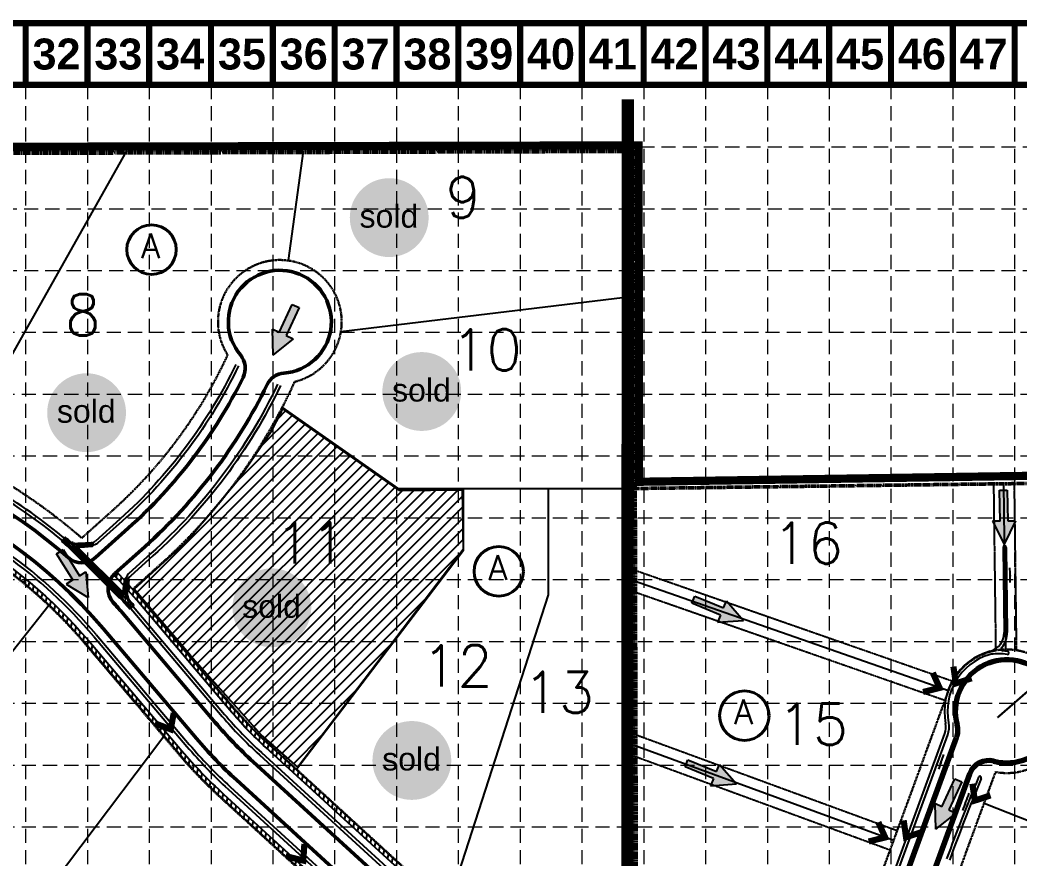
# Model space of a CAD drawing. Header units: inches. Extents: x 8856 to 12702, y 4190 to 6596.
# Drawn here: x 10774 to 11745, y 5782 to 6596 of the extents above; entities that cross this region are included whole.
import ezdxf
from ezdxf.enums import TextEntityAlignment as Align

# ---------------------------------------------------------------- set-up
doc = ezdxf.new("R2010")
doc.units = ezdxf.units.IN
doc.header["$MEASUREMENT"] = 0
for name, pattern in [('ACAD_ISO14W100', [24, 12, -3, 0, -3, 0, -3, 0, -3]), ('CENTER2', [1.125, 0.75, -0.125, 0.125, -0.125]), ('HIDDEN', [0.375, 0.25, -0.125]), ('HIDDEN2', [0.1875, 0.125, -0.0625]), ('PHANTOM2', [1.25, 0.625, -0.125, 0.125, -0.125, 0.125, -0.125])]:
    doc.linetypes.add(name, pattern=pattern)
for name, color, linetype in [('BASE', 7, 'Continuous'), ('GRID', 254, 'HIDDEN'), ('LIMITS OF DISTURBANCE', 1, 'HIDDEN'), ('P-DE', 7, 'HIDDEN2'), ('P-DITCH-BOT', 7, 'Continuous'), ('P-DITCH-BOTOM', 2, 'Continuous'), ('P-DITCH-FLO-ARO', 7, 'ACAD_ISO14W100'), ('P-LOT-IDEN', 2, 'Continuous'), ('P-LOT-LN', 7, 'Continuous'), ('P-LOT-LNS', 150, 'Continuous'), ('P-STM-CL', 7, 'CENTER2'), ('P-SW-CONC', 7, 'Continuous'), ('PHASE LINE', 7, 'Continuous'), ('SILT FENCE', 200, 'Continuous'), ('SODDED LOT', 2, 'Continuous')]:
    doc.layers.add(name, color=color, linetype=linetype)
for name, color, linetype, lineweight in [('block number', 7, 'Continuous', 40), ('BOUNDARY', 150, 'PHANTOM2', 90), ('lot number', 7, 'Continuous', 35), ('P-BNDRY', 5, 'PHANTOM2', 50), ('P-EP', 7, 'Continuous', 50), ('P-PAV', 7, 'Continuous', 70), ('P-RIPRAP', 7, 'Continuous', 30), ('P-ROW', 150, 'PHANTOM2', 30), ('P-STM', 7, 'Continuous', 60)]:
    doc.layers.add(name, color=color, linetype=linetype, lineweight=lineweight)
doc.styles.add('L100', font='simplex', dxfattribs={"height": 10})
doc.styles.add('L120', font='simplex', dxfattribs={"height": 12})
doc.styles.add('L80', font='simplex', dxfattribs={"height": 8})
doc.styles.add('ryland', font='ARIAL.TTF', dxfattribs={"height": 25})
doc.styles.get("Standard").update_dxf_attribs({"font": 'ARIALBD.TTF'})
doc.dimstyles.get("Standard").update_dxf_attribs({"dimtxt": 0.18, "dimasz": 0.18, "dimexe": 0.18, "dimexo": 0.0625, "dimgap": 0.09, "dimtad": 0, "dimtih": 1, "dimtoh": 1, "dimdec": 4, "dimzin": 0, "dimdsep": 46, "dimtxsty": 'Standard', "dimcen": 0.09, "dimadec": 0, "dimazin": 0, "dimtfac": 1, "dimtdec": 4, "dimtofl": 0, "dimtmove": 0, "dimatfit": 3, "dimfxl": 0, "dimtolj": 1, "dimtzin": 0, "dimarcsym": 0})
pattern_1 = [(50, (0, 0), (3.5863009, -0.3137607), [0.375, -4.125]), (355, (0, 0), (-0.6937567, 3.7609607), [0.3, -3.3]), (100.4514, (0.299, -0.026), (2.8925469, 3.4471977), [0.318701, -3.5057106]), (46.1842, (0, 1), (5.3362052, -0.827595), [0.5625, -6.1875]), (96.6356, (0.4447, 0.931), (4.6733135, 4.8705894), [0.4780514, -5.258565]), (351.1842, (0, 1), (4.6733097, 4.870593), [0.45, -4.95]), (21, (0.5, 0.75), (2.98453526, -2.01309445), [0.375, -4.125]), (326, (0.5, 0.75), (1.2165767, 3.6257502), [0.3, -3.3]), (71.4514, (0.7487, 0.5822), (4.2011131, 1.6126525), [0.318701, -3.5057106]), (37.5, (0, 0), (0.06079928, 1.66446927), [0, -3.26, 0, -3.35, 0, -3.3125]), (7.5, (0, 0), (1.31534769, 1.97205856), [0, -1.91, 0, -3.185, 0, -1.2625]), (327.5, (-1.115, 0), (2.66911218, -0.11277436), [0, -1.25, 0, -3.9, 0, -5.175]), (317.5, (-1.615, 0), (2.91593085, 0.5005249), [0, -1.625, 0, -2.59, 0, -3.675])]

# ---------------------------------------------------------------- blocks, each defined once
blk = doc.blocks.new('TF')
for p, q in [((0.1612, 0.0201), (0.1612, 0.0601)), ((0.1612, 0.0601), (0.2812, 0.0001)), ((0.0012, -0.0199), (0.0012, 0.0201)), ((0.0012, 0.0201), (0.1612, 0.0201)), ((0.1612, -0.0599), (0.2812, 0.0001)), ((0.1612, -0.0199), (0.0012, -0.0199)), ((0.1612, -0.0199), (0.1612, -0.0599))]:
    blk.add_line(p, q)
for points in [[(0.1612, -0.0599), (0.1612, 0.0601), (0.2812, 0.0001), (0.1612, 0.0601)], [(0.0012, 0.0201), (0.0012, -0.0199), (0.1612, 0.0201), (0.1612, -0.0199)]]:
    blk.add_solid(points)
blk = doc.blocks.new('arrow')
at = {"xscale": 192.0000000000001, "yscale": 192, "zscale": 192, "rotation": 89.54514789520785}
blk.add_blockref('TF', (-0.41, -54), dxfattribs=at)
blk = doc.blocks.new('Sold')
h = blk.add_hatch(color=7)
h.paths.add_polyline_path([(38.78, 18.77, 1), (0.52, 18.77, 1)])
h.paths.add_polyline_path([(2.42, 10.89), (36.59, 10.89), (36.59, 27.86), (2.42, 27.86)], flags=24)
at = {"layer": 'BASE', "color": 7, "style": 'ryland'}
blk.add_text('sold', height=11.127, dxfattribs=at).set_placement((19.5, 13.9), align=Align.CENTER)

msp = doc.modelspace()

# ---------------------------------------------------------------- hatches: boundary and pattern name
at = {"layer": 'P-RIPRAP'}
h = msp.add_hatch(dxfattribs=at)
h.set_pattern_fill('AR-CONC', color=256, scale=0.5, style=0)
h.set_pattern_definition(pattern_1)
edge = h.paths.add_edge_path()
edge.add_line((10816.27, 6091.74), (10814.68, 6089.82))
edge.add_arc((10483.03, 5690.06), 519.42, 49.10684, 50.32026, ccw=False)
edge.add_line((10823.07, 6082.7), (10828.97, 6076.85))
edge.add_line((10828.97, 6076.85), (10829.67, 6077.56))
edge.add_line((10829.67, 6077.56), (10826.48, 6080.73))
edge.add_line((10826.48, 6080.73), (10828.94, 6083.21))
edge.add_line((10828.94, 6083.21), (10832.14, 6080.04))
edge.add_line((10832.14, 6080.04), (10832.84, 6080.75))
edge.add_line((10832.84, 6080.75), (10830.98, 6082.6))
edge.add_arc((10831.68, 6083.31), 1, 93.96471, 225.19978, ccw=False)
edge.add_line((10831.61, 6084.31), (10836.73, 6084.66))
edge.add_line((10836.73, 6084.66), (10833.06, 6087.92))
edge.add_line((10833.06, 6087.92), (10831.44, 6087.81))
edge.add_arc((10829.13, 6100.1), 12.51, 243.26869, 280.67541, ccw=False)
edge.add_arc((10482.68, 5689.6), 525, 49.51972, 50.3227)
edge.add_line((10817.87, 6093.66), (10816.27, 6091.74))
h = msp.add_hatch(dxfattribs=at)
h.set_pattern_fill('AR-CONC', color=256, scale=0.5, style=0)
h.set_pattern_definition(pattern_1)
edge = h.paths.add_edge_path()
edge.add_line((10875.15, 6046.52), (10874.57, 6041.59))
edge.add_arc((10873.57, 6041.71), 1, 225.19978, 353.27238, ccw=False)
edge.add_line((10872.87, 6041), (10871.33, 6042.53))
edge.add_line((10871.33, 6042.53), (10870.62, 6041.83))
edge.add_line((10870.62, 6041.83), (10873.81, 6038.65))
edge.add_line((10873.81, 6038.65), (10871.35, 6036.17))
edge.add_line((10871.35, 6036.17), (10868.15, 6039.34))
edge.add_line((10868.15, 6039.34), (10867.45, 6038.63))
edge.add_line((10867.45, 6038.63), (10873.43, 6032.69))
edge.add_arc((10548.73, 5746.85), 432.6, 40.17329, 41.3585, ccw=False)
edge.add_line((10879.27, 6025.92), (10880.53, 6024.43))
edge.add_line((10880.53, 6024.43), (10882.44, 6026.05))
edge.add_line((10882.44, 6026.05), (10884.34, 6027.67))
edge.add_line((10884.34, 6027.67), (10883.09, 6029.15))
edge.add_arc((10548.73, 5746.85), 437.6, 40.17401, 40.84454)
edge.add_arc((10891.46, 6039.77), 13.49, 174.85157, 209.93445, ccw=False)
edge.add_line((10878.02, 6040.98), (10878.26, 6043.07))
edge.add_line((10878.26, 6043.07), (10875.15, 6046.52))
at = {"layer": 'P-SW-CONC'}
h = msp.add_hatch(dxfattribs=at)
h.set_pattern_fill('ANSI31', color=256, scale=40, angle=30, style=0)
edge = h.paths.add_edge_path()
edge.add_arc((10482.68, 5689.6), 469.5, 40.29819, 60.02503, ccw=False)
edge.add_line((10840.76, 5993.25), (10931.09, 5886.74))
edge.add_arc((11282.3, 6184.57), 460.5, 220.29819, 227.5663)
edge.add_line((10971.59, 5844.7), (11115.85, 5712.81))
edge.add_arc((11257.89, 5868.17), 210.5, 227.5663, 251.85716)
edge.add_line((11192.34, 5668.13), (11371.97, 5609.27))
edge.add_line((11371.97, 5609.27), (11371.98, 5605.06))
edge.add_line((11371.98, 5605.06), (11191.09, 5664.33))
edge.add_arc((11257.89, 5868.17), 214.5, 227.5663, 251.85716, ccw=False)
edge.add_line((11113.15, 5709.85), (10968.89, 5841.74))
edge.add_arc((11282.3, 6184.57), 464.5, 220.29819, 227.5663, ccw=False)
edge.add_line((10928.03, 5884.15), (10837.71, 5990.67))
edge.add_arc((10482.68, 5689.6), 465.5, 40.29819, 60.86464)
edge.add_line((10709.32, 6096.2), (10717.25, 6096.3))
h = msp.add_hatch(dxfattribs=at)
h.set_pattern_fill('ANSI31', color=256, scale=40, angle=30, style=0)
edge = h.paths.add_edge_path()
edge.add_arc((10482.68, 5689.6), 534.5, 40.29819, 43.90876, ccw=False)
edge.add_line((10890.33, 6035.29), (10980.66, 5928.78))
edge.add_arc((11282.3, 6184.57), 395.5, 220.29819, 227.5663)
edge.add_line((11015.44, 5892.67), (11159.71, 5760.78))
edge.add_arc((11257.89, 5868.17), 145.5, 227.5663, 251.85716)
edge.add_line((11212.58, 5729.9), (11371.74, 5677.75))
edge.add_line((11371.74, 5677.75), (11371.75, 5673.53))
edge.add_line((11371.75, 5673.53), (11211.33, 5726.1))
edge.add_arc((11257.89, 5868.17), 149.5, 227.5663, 251.85716, ccw=False)
edge.add_line((11157.01, 5757.83), (11012.75, 5889.72))
edge.add_arc((11282.3, 6184.57), 399.5, 220.29819, 227.5663, ccw=False)
edge.add_line((10977.61, 5926.19), (10887.28, 6032.71))
edge.add_arc((10482.68, 5689.6), 530.5, 40.29819, 43.91519)
edge.add_arc((10879.49, 6043.94), 20, 131.82446, 137.14012, ccw=False)
edge.add_line((10866.15, 6058.85), (10867.75, 6060.28))
at = {"layer": 'SODDED LOT'}
h = msp.add_hatch(dxfattribs=at)
h.set_pattern_fill('ANSI31', color=256, scale=60, style=0)
h.paths.add_polyline_path([(11028.96, 6218.52), (11141.97, 6139.08), (11203.26, 6140.04), (11204.22, 6082.14), (11043.79, 5870.88), (11008.26, 5902.18), (10939.6, 5979.22), (10884.79, 6043.62), (10935.38, 6089.37), (10986.05, 6149.85), (11018.58, 6197.4), (11027.61, 6214.85)])

# ---------------------------------------------------------------- linework, layer by layer
at = {"layer": 'BASE', "const_width": 6}
for points in [[(8859.45, 4192.81), (12699.45, 4192.81), (12699.45, 6592.81), (8859.45, 6592.81)], [(8919.32, 4252.79), (12639.62, 4252.69), (12639.54, 6532.84), (8920.07, 6532.91)]]:
    msp.add_lwpolyline(points, close=True, dxfattribs=at)
for points in [[(10779.45, 6532.81), (10779.45, 6592.81)], [(10839.45, 6532.81), (10839.45, 6592.81)], [(10899.45, 6532.81), (10899.45, 6592.81)], [(10959.45, 6532.81), (10959.45, 6592.81)], [(11019.45, 6532.81), (11019.45, 6592.81)], [(11079.45, 6532.81), (11079.45, 6592.81)], [(11139.45, 6532.81), (11139.45, 6592.81)], [(11199.45, 6532.81), (11199.45, 6592.81)], [(11259.45, 6532.81), (11259.45, 6592.81)], [(11319.45, 6532.81), (11319.45, 6592.81)], [(11379.45, 6532.81), (11379.45, 6592.81)], [(11439.45, 6532.81), (11439.45, 6592.81)], [(11499.45, 6532.81), (11499.45, 6592.81)], [(11559.45, 6532.81), (11559.45, 6592.81)], [(11619.45, 6532.81), (11619.45, 6592.81)], [(11679.45, 6532.81), (11679.45, 6592.81)], [(11739.45, 6532.81), (11739.45, 6592.81)]]:
    msp.add_lwpolyline(points, dxfattribs=at)
at = {"layer": 'block number'}
for centre in [(10901.7, 6372.97), (11238.72, 6060.79), (11477.15, 5920.73)]:
    msp.add_circle(centre, 24, dxfattribs=at)
at = {"layer": 'BOUNDARY', "color": 7}
for p, q in [((11369.08, 6469.6), (9455.07, 6463.68)), ((11371.13, 5677.84), (11369.08, 6469.6))]:
    msp.add_line(p, q, dxfattribs=at)
at = {"layer": 'GRID', "color": 252, "linetype": 'HIDDEN', "lineweight": 0, "ltscale": 55}
for p, q in [((10779.45, 6532.81), (10779.45, 4432.54)), ((10839.45, 6532.81), (10839.45, 4432.54)), ((10899.45, 6532.81), (10899.45, 4432.54)), ((10959.45, 6532.81), (10959.45, 4432.54)), ((11019.45, 6532.81), (11019.45, 4432.54)), ((11079.45, 6532.81), (11079.45, 4432.54)), ((11139.45, 6532.81), (11139.45, 4432.54)), ((11199.45, 6532.81), (11199.45, 4432.54)), ((11259.45, 6532.81), (11259.45, 4432.54)), ((11319.45, 6532.81), (11319.45, 4432.54)), ((11379.45, 6532.81), (11379.45, 4432.54)), ((11439.45, 6532.81), (11439.45, 4432.54)), ((11499.45, 6532.81), (11499.45, 4432.54)), ((11559.45, 6532.81), (11559.45, 4432.54)), ((11619.45, 6532.81), (11619.45, 4432.54)), ((11679.45, 6532.81), (11679.45, 4432.54)), ((11739.45, 6532.81), (11739.45, 4432.54)), ((8921.66, 6472.61), (12641.66, 6472.61)), ((8921.66, 6412.61), (12641.66, 6412.61)), ((8921.66, 6352.61), (12641.66, 6352.61)), ((8919.45, 6292.81), (12639.45, 6292.81)), ((8919.45, 6232.81), (12639.45, 6232.81)), ((8919.45, 6172.81), (12639.45, 6172.81)), ((8919.45, 6112.81), (12639.45, 6112.81)), ((8919.45, 6052.81), (12639.45, 6052.81)), ((8919.45, 5992.81), (12639.45, 5992.81)), ((8919.45, 5932.81), (12639.45, 5932.81)), ((8919.45, 5872.81), (12639.45, 5872.81)), ((8919.45, 5812.81), (12639.45, 5812.81))]:
    msp.add_line(p, q, dxfattribs=at)
at = {"layer": 'LIMITS OF DISTURBANCE', "ltscale": 200, "const_width": 8}
msp.add_lwpolyline([(10718.44, 5356.69), (11061.66, 5362.07), (11443.3, 5273.11), (11530.3, 5207.67), (11658, 5158.9), (11770.25, 5089.81), (11896.18, 5009.47), (12028.24, 4954.33), (12066.63, 4917.24), (12076.7, 4680.03), (12089.48, 4596.59), (12116.24, 4536.43), (12141.02, 4536.7), (12519.97, 4535.64), (12514.32, 6165.03), (11374.69, 6147.69), (11374.53, 6474.12), (9473.92, 6469.92)], dxfattribs=at)
at = {"layer": 'P-BNDRY', "color": 7}
for p, q in [((11370.19, 6141.15), (12505.79, 6155.78)), ((11371.13, 5677.84), (11370.19, 6141.15))]:
    msp.add_line(p, q, dxfattribs=at)
at = {"layer": 'P-DE'}
for p, q in [((11718.99, 6145.67), (11721.09, 5984.02)), ((11738.99, 6145.92), (11741.08, 5984.28)), ((11370.45, 6062.1), (11678.62, 5954.56)), ((11370.52, 6040.9), (11672.03, 5935.67)), ((11370.99, 5902.59), (11625.52, 5809.27)), ((11371.06, 5881.26), (11618.63, 5790.49))]:
    msp.add_line(p, q, dxfattribs=at)
at = {"layer": 'P-DITCH-BOT', "color": 5}
for p, q in [((10848, 5999.4), (10938.33, 5892.88)), ((10845.72, 5997.46), (10936.04, 5890.94)), ((10975.97, 5849.49), (11120.24, 5717.6)), ((10978, 5851.71), (11122.26, 5719.82))]:
    msp.add_line(p, q, dxfattribs=at)
at = {"layer": 'P-DITCH-BOT', "color": 5, "flags": 128}
for points in [[(10983.41, 6261.62, -0.099428), (10871.07, 6111.55), (10847.21, 6090.21)], [(10986.12, 6260.33, -0.099428), (10873.07, 6109.32), (10849.21, 6087.97)], [(11024.04, 6242.27, -0.099428), (10901.07, 6078.02), (10879.18, 6058.43)], [(11026.74, 6240.98, -0.099428), (10903.07, 6075.78), (10881.18, 6056.19)]]:
    msp.add_lwpolyline(points, format="xyb", dxfattribs=at)
at = {"layer": 'P-DITCH-BOT', "color": 5}
for points in [[(10826.65, 6080.9, 0.085947), (10675.22, 6173.69)], [(10822.94, 6088.09, 0.082232), (10676.33, 6176.5)], [(10831.57, 6086.81, -0.165883), (10822.94, 6088.09, 3.990136)], [(10849.21, 6087.97, -0.177474), (10843.65, 6086.15, 36.552636)], [(10831.67, 6085.32, 0.31277), (10828.94, 6083.21, 3.380084)], [(10875.53, 6041.25, -0.193235), (10873.81, 6038.65, 4.459492)], [(10878.95, 6032.46, -0.156003), (10877.02, 6041.07, -3.793429)], [(10871.52, 6036.35, -0.007479), (10880.04, 6026.56), (10970.36, 5920.05, 0.031724), (11006.34, 5882.71), (11150.6, 5750.82, 0.106388), (11208.38, 5717.07), (11370.84, 5663.84)], [(10878.95, 6032.46, -0.00298), (10882.33, 6028.5), (10972.65, 5921.99, 0.031724), (11008.36, 5884.92), (11152.63, 5753.03, 0.106599), (11209.43, 5719.88), (11371.78, 5666.69)]]:
    msp.add_lwpolyline(points, format="xyb", dxfattribs=at)
for centre, radius, start, end in [((10483.08, 5690.02), 478.42, 40.29019, 68.33624), ((10482.68, 5689.6), 476, 40.29819, 68.31067), ((11282.3, 6184.57), 451, 220.29819, 227.5663), ((11282.3, 6184.57), 454, 220.29819, 227.5663)]:
    msp.add_arc(centre, radius, start, end, dxfattribs=at)
for centre, major_axis, ratio, start_param, end_param in [((10842.55, 6092.98), (7.61, 5.32), 0.548427, 4.468976, 4.955802), ((10880.22, 6057.26), (3.09, 4.37), 0.284812, 1.50579, 2.935973), ((10882.8, 6052.01), (8.08, 9.4), 0.323473, 1.399706, 1.741886)]:
    msp.add_ellipse(centre, major_axis=major_axis, ratio=ratio, start_param=start_param, end_param=end_param, dxfattribs=at)
at = {"layer": 'P-DITCH-BOTOM', "color": 5, "ltscale": 0.06}
for p, q in [((11728.29, 6084.01), (11729.36, 6001.4)), ((11729.78, 6085.52), (11729.76, 6085.52)), ((11731.29, 6084.05), (11732.36, 6001.43)), ((11605.35, 5722.31), (11671.72, 5903.32)), ((11608.13, 5721.18), (11674.53, 5902.29))]:
    msp.add_line(p, q, dxfattribs=at)
at = {"layer": 'P-DITCH-BOTOM', "color": 5}
for p, q in [((11733.8, 5981.53), (11733.8, 5981.51)), ((11706.31, 5861.74), (11706.33, 5861.73))]:
    msp.add_line(p, q, dxfattribs=at)
at = {"layer": 'P-DITCH-BOTOM', "color": 5, "ltscale": 0.06}
for centre, radius, start, end in [((11729.78, 6084.03), 1.49, 90.74222, 180.74222), ((11729.8, 6084.03), 1.49, 0.74222, 90.74222), ((11710.86, 6001.16), 18.5, 285.40708, 0.74222), ((11710.86, 6001.16), 21.5, 318.56417, 0.74222), ((11731.85, 5925), 60.5, 105.40708, 191.17151), ((11731.85, 5925), 57.5, 107.21442, 191.17151), ((11717.79, 5970.37), 10, 96.74369, 107.21442), ((11724.14, 5916.72), 64.02, 82.81944, 96.74369), ((11728.48, 5985.6), 2, 138.56417, 266.39165), ((11724.14, 5916.72), 67.02, 82.81924, 86.39165), ((11732.33, 5981.72), 1.49, 262.81944, 352.14573), ((11732.33, 5981.74), 1.49, 352.14573, 82.81924), ((11654.35, 5909.69), 18.5, 339.86461, 11.17151), ((11654.35, 5909.69), 21.5, 339.86461, 11.17151), ((13576.05, 5084.03), 2026.52, 157.45754, 159.86461), ((13576.05, 5084.03), 2023.52, 157.45754, 159.86461), ((11705.74, 5860.37), 1.49, 67.41539, 157.45754), ((11705.76, 5860.36), 1.49, 337.45754, 67.41539)]:
    msp.add_arc(centre, radius, start, end, dxfattribs=at)
at = {"layer": 'P-EP'}
for p, q in [((10879.07, 6102.61), (10847.32, 6074.2)), ((10895.07, 6084.72), (10866.15, 6058.85)), ((10873.17, 6020.74), (10963.5, 5914.22)), ((10854.87, 6005.22), (10945.19, 5898.7)), ((11000.26, 5876.06), (11144.53, 5744.17)), ((10984.07, 5858.35), (11128.34, 5726.46))]:
    msp.add_line(p, q, dxfattribs=at)
for centre, radius, start, end in [((11026.22, 6302.96), 50, 274.62595, 220.10554), ((10972.68, 6257.87), 20, 333.55783, 40.10554), ((11031.87, 6233.19), 20, 94.62595, 154.01648), ((10553.64, 6466.26), 488, 311.82446, 333.55783), ((10553.64, 6466.26), 512, 311.82446, 334.01648), ((10482.68, 5689.6), 512, 48.67314, 98.40748), ((10482.68, 5689.6), 488, 40.29819, 98.40748), ((10833.98, 6089.1), 20, 228.67314, 311.82446), ((10879.49, 6043.94), 20, 131.82446, 221.76412), ((10482.68, 5689.6), 512, 40.29819, 41.76412), ((11282.3, 6184.57), 418, 220.29819, 227.5663), ((11282.3, 6184.57), 442, 220.29819, 227.5663)]:
    msp.add_arc(centre, radius, start, end, dxfattribs=at)
at = {"layer": 'P-LOT-LN'}
for p, q in [((11731.07, 5984.99), (11728.99, 6145.8)), ((11370.49, 6051.5), (11675.33, 5945.11)), ((11371.02, 5891.93), (11622.07, 5799.88)), ((11709.8, 5835.79), (12193.56, 5643.81))]:
    msp.add_line(p, q, dxfattribs=at)
at = {"layer": 'P-LOT-LNS', "color": 7}
for p, q in [((10877, 6468.08), (10711.02, 6173.42)), ((11048.73, 6468.61), (11034.3, 6362.41)), ((11085.47, 6293.48), (11369.56, 6327.89)), ((11085.47, 6293.48), (11369.56, 6327.89)), ((11141.7, 6140.83), (11028.63, 6220.06)), ((11370.19, 6141.01), (11141.7, 6140.83)), ((11204.41, 6080.88), (11204.36, 6140.88)), ((11286.95, 6037.89), (11286.86, 6140.94)), ((11204.41, 6080.88), (11042.54, 5868.58)), ((11190.77, 5739.64), (11286.95, 6037.89)), ((10802.13, 6027.49), (10577.04, 5744.54)), ((10913.5, 5900.52), (10713.75, 5635.79))]:
    msp.add_line(p, q, dxfattribs=at)
at = {"layer": 'P-PAV'}
for p, q in [((11575.89, 5607.1), (11683.13, 5899.58)), ((11695.67, 5864.08), (11598.42, 5598.84))]:
    msp.add_line(p, q, dxfattribs=at)
for centre, radius, start, end in [((11731.85, 5925), 50, 255.60599, 195.35161), ((11664.35, 5906.46), 20, 339.86461, 15.35161), ((11714.45, 5857.19), 20, 75.60599, 159.86461)]:
    msp.add_arc(centre, radius, start, end, dxfattribs=at)
at = {"layer": 'P-RIPRAP', "linetype": 'Continuous', "ltscale": 0.1}
msp.add_lwpolyline([(10816.27, 6091.74), (10814.68, 6089.82, -0.005295), (10823.07, 6082.7), (10828.97, 6076.85), (10829.67, 6077.56), (10826.48, 6080.73), (10828.94, 6083.21), (10832.14, 6080.04), (10832.84, 6080.75), (10830.98, 6082.6, -0.644673), (10831.61, 6084.31), (10836.73, 6084.66), (10833.06, 6087.92), (10831.44, 6087.81, -0.164683), (10823.5, 6088.93, 0.003504), (10817.87, 6093.66)], format="xyb", close=True, dxfattribs=at)
at = {"layer": 'P-RIPRAP'}
msp.add_lwpolyline([(10875.15, 6046.52), (10874.57, 6041.59, -0.62531), (10872.87, 6041), (10871.33, 6042.53), (10870.62, 6041.83), (10873.81, 6038.65), (10871.35, 6036.17), (10868.15, 6039.34), (10867.45, 6038.63), (10873.43, 6032.69, -0.005171), (10879.27, 6025.92), (10880.53, 6024.43), (10882.44, 6026.05), (10884.34, 6027.67), (10883.09, 6029.15, 0.002926), (10879.76, 6033.04, -0.154285), (10878.02, 6040.98), (10878.26, 6043.07), (10875.15, 6046.52)], format="xyb", dxfattribs=at)
at = {"layer": 'P-ROW', "color": 7, "flags": 128}
for points in [[(11212.73, 5730.38, -0.106388), (11160.05, 5761.15), (11015.78, 5893.04, -0.031724), (10981.04, 5929.1), (10883.8, 6043.77), (10910.41, 6067.59, 0.103833), (11040.61, 6244.71, 3.102134), (10975.57, 6270.8, -0.102102), (10863.73, 6119.75), (10833.96, 6093.11, 0.219175), (10404.45, 6218.85, -0.073417), (9830.49, 6218.75, 0.039367), (9589.7, 6235.08), (9473.13, 6233.8), (9457.46, 6246.4)], [(10444.82, 5432.93, 2.153), (10404.74, 5515.39, -0.192354), (10129.05, 5722.82), (10062.27, 5832.8, 0.186422), (10143.82, 6021.3), (10148.06, 6127.96, 0.032899), (10414.69, 6149.6, -0.259126), (10837.33, 5990.34), (10927.65, 5883.83, 0.031724), (10968.55, 5841.37), (11112.82, 5709.49, 0.106388), (11190.94, 5663.86, 0.106388)]]:
    msp.add_lwpolyline(points, format="xyb", dxfattribs=at)
at = {"layer": 'P-ROW', "color": 7}
msp.add_lwpolyline([(11560.48, 5631.87), (11675.33, 5945.11, -2.167834), (11720.88, 5866.01), (11621.03, 5593.69, -0.030726), (11848.15, 5489.52), (12033.37, 5390.37, -0.000173), (12033.67, 5390.21), (12185.72, 5630.38, 0.128103), (12218.75, 5733.62), (12225.06, 5848.7, -3.106685), (12294.95, 5844.87), (12288.64, 5729.78, -0.128103), (12244.87, 5592.93), (12092.81, 5352.76, -0.236994), (12289.48, 4964.4), (12290.79, 4574.14)], format="xyb", dxfattribs=at)
at = {"layer": 'P-STM'}
for points in [[(10831.67, 6085.32), (10831.57, 6086.81), (10843.54, 6087.64), (10843.65, 6086.15)], [(10877.02, 6041.07), (10875.53, 6041.25), (10876.94, 6053.17), (10878.43, 6052.99)]]:
    msp.add_lwpolyline(points, close=True, dxfattribs=at)
for points in [[(10828.94, 6083.21), (10826.48, 6080.73), (10871.35, 6036.17), (10873.81, 6038.65), (10828.94, 6083.21)], [(10829.13, 6080.21), (10870.81, 6038.82)], [(10829.48, 6080.56), (10871.16, 6039.18)]]:
    msp.add_lwpolyline(points, dxfattribs=at)
for centre, major_axis in [((10828.6, 6079.68), (-1.6, 1.59)), ((10830.01, 6081.09), (-1.6, 1.59)), ((10870.28, 6038.29), (1.6, -1.59)), ((10871.69, 6039.71), (1.6, -1.59))]:
    msp.add_ellipse(centre, major_axis=major_axis, ratio=0.333333, dxfattribs=at)
at = {"layer": 'P-STM-CL'}
msp.add_lwpolyline([(10827.71, 6081.97), (10872.58, 6037.41)], dxfattribs=at)
at = {"layer": 'P-SW-CONC'}
for points in [[(10717.25, 6096.3, -0.086288), (10840.76, 5993.25), (10931.09, 5886.74, 0.031724), (10971.59, 5844.7), (11115.85, 5712.81, 0.106388), (11192.34, 5668.13), (11371.97, 5609.27), (11371.98, 5605.06), (11191.09, 5664.33, -0.106388), (11113.15, 5709.85), (10968.89, 5841.74, -0.031724), (10928.03, 5884.15), (10837.71, 5990.67, 0.08998), (10709.32, 6096.2)], [(10867.75, 6060.28, -0.015755), (10890.33, 6035.29), (10980.66, 5928.78, 0.031724), (11015.44, 5892.67), (11159.71, 5760.78, 0.106388), (11212.58, 5729.9), (11371.74, 5677.75), (11371.75, 5673.53), (11211.33, 5726.1, -0.106388), (11157.01, 5757.83), (11012.75, 5889.72, -0.031724), (10977.61, 5926.19), (10887.28, 6032.71, 0.015783), (10864.83, 6057.55, -0.023198), (10866.15, 6058.85)]]:
    msp.add_lwpolyline(points, format="xyb", close=True, dxfattribs=at)
at = {"layer": 'PHASE LINE'}
for points, const_width in [([(11363.23, 4506.45), (11364, 6518.92)], 12), ([(12118.11, 6262.75), (11722.72, 5918.77)], 2)]:
    msp.add_lwpolyline(points, dxfattribs=dict(at, const_width=const_width))
at = {"layer": 'SILT FENCE', "const_width": 6}
for points in [[(11697.67, 5957.06), (11682.36, 5951.99), (11680.07, 5968.37)], [(11660.04, 5962.36), (11666.65, 5947.65), (11650.59, 5943.7)], [(10923.26, 5923.3), (10920.3, 5907.45), (10904.85, 5913.36)], [(11716.1, 5843.39), (11700.79, 5838.32), (11698.5, 5854.7)], [(11607.2, 5817.29), (11613.81, 5802.58), (11597.75, 5798.63)], [(11649.38, 5807.83), (11634.07, 5802.75), (11631.78, 5819.13)], [(11050.06, 5796.22), (11048.97, 5780.13), (11032.94, 5784.2)]]:
    msp.add_lwpolyline(points, dxfattribs=at)
at = {"layer": 'SODDED LOT'}
msp.add_lwpolyline([(11028.96, 6218.52), (11141.97, 6139.08), (11203.26, 6140.04), (11204.22, 6082.14), (11043.79, 5870.88), (11008.26, 5902.18), (10939.6, 5979.22), (10884.79, 6043.62), (10935.38, 6089.37), (10986.05, 6149.85), (11018.58, 6197.4), (11027.61, 6214.85)], close=True, dxfattribs=at)

# ---------------------------------------------------------------- block references
at = {"color": 7, "zscale": 0.9755380923335906}
for p, xscale, yscale, rotation in [((11019.38, 6270.7), 0.9755380923342128, 0.9755380923327266, 155.5301020067448), ((11729.42, 6087.17), 0.9755380923343006, 0.9755380923325686, 181.3182623107952), ((10840.3, 6035.28), 0.9755380923335922, 0.9755380923332382, 212.1938692324082), ((11476.21, 6013.19), 0.9755380923339475, 0.9755380923327306, 248.0141675019616), ((11469.43, 5854.49), 0.9755380923339475, 0.9755380923327266, 248.0141675019616), ((11662.65, 5810.44), 0.9755380923342128, 0.9755380923327163, 155.5301020067448)]:
    msp.add_blockref('arrow', p, dxfattribs=dict(at, xscale=xscale, yscale=yscale, rotation=rotation))
at = {"layer": 'PHASE LINE', "xscale": 2, "yscale": 2, "zscale": 2}
for p in [(11093.11, 6366.5), (11124.69, 6197.76), (10799.35, 6177.19), (10979.18, 5987.87), (11115.08, 5839.71)]:
    msp.add_blockref('Sold', p, dxfattribs=at)

# ---------------------------------------------------------------- texts
at = {"layer": 'BASE'}
for s, p in [('32', (10809.45, 6562.81)), ('33', (10869.45, 6562.81)), ('34', (10929.45, 6562.81)), ('35', (10989.45, 6562.81)), ('36', (11049.45, 6562.81)), ('37', (11109.45, 6562.81)), ('38', (11169.45, 6562.81)), ('39', (11229.45, 6562.81)), ('40', (11289.45, 6562.81)), ('41', (11349.45, 6562.81)), ('42', (11409.45, 6562.81)), ('43', (11469.45, 6562.81)), ('44', (11529.45, 6562.81)), ('45', (11589.45, 6562.81)), ('46', (11649.45, 6562.81)), ('47', (11709.45, 6562.81))]:
    msp.add_text(s, height=30, dxfattribs=at).set_placement(p, align=Align.MIDDLE_CENTER)
at = {"layer": 'block number', "char_height": 24, "width": 100.9191, "attachment_point": 1, "style": 'L120'}
for insert in [(10891.7, 6388.71), (11228.72, 6076.53), (11467.14, 5936.47)]:
    msp.add_mtext('A', dxfattribs=dict(at, insert=insert))
at = {"layer": 'lot number', "style": 'L100'}
for s, p in [('9', (11204.19, 6403.71)), ('8', (10835.1, 6289.74)), ('10', (11226.92, 6255.7)), ('11', (11056.08, 6068.31)), ('12', (11198.56, 5949)), ('13', (11296.93, 5923.4))]:
    msp.add_text(s, height=40, dxfattribs=at).set_placement(p, align=Align.CENTER)
at = {"layer": 'P-LOT-IDEN', "color": 7, "style": 'L100'}
for s, p in [('16', (11538.69, 6068.03)), ('15', (11543.69, 5892.42))]:
    msp.add_text(s, height=40, dxfattribs=at).set_placement(p, align=Align.CENTER)

# ---------------------------------------------------------------- leaders
at = {"layer": 'P-DITCH-FLO-ARO', "path_type": 1}
for points in [[(11735.2, 6049.82), (11734.94, 6064.31)], [(11665.79, 5868.78), (11670.8, 5883.01)], [(11689.16, 5828.55), (11695.32, 5845.54)]]:
    msp.add_leader(points, dimstyle='Standard', override={"dimscale": 40, "dimgap": 0.09, "dimtad": 0, "dimpost": "'", "dimtxsty": 'L80'}, dxfattribs=at)

doc.saveas('drawing.dxf')
